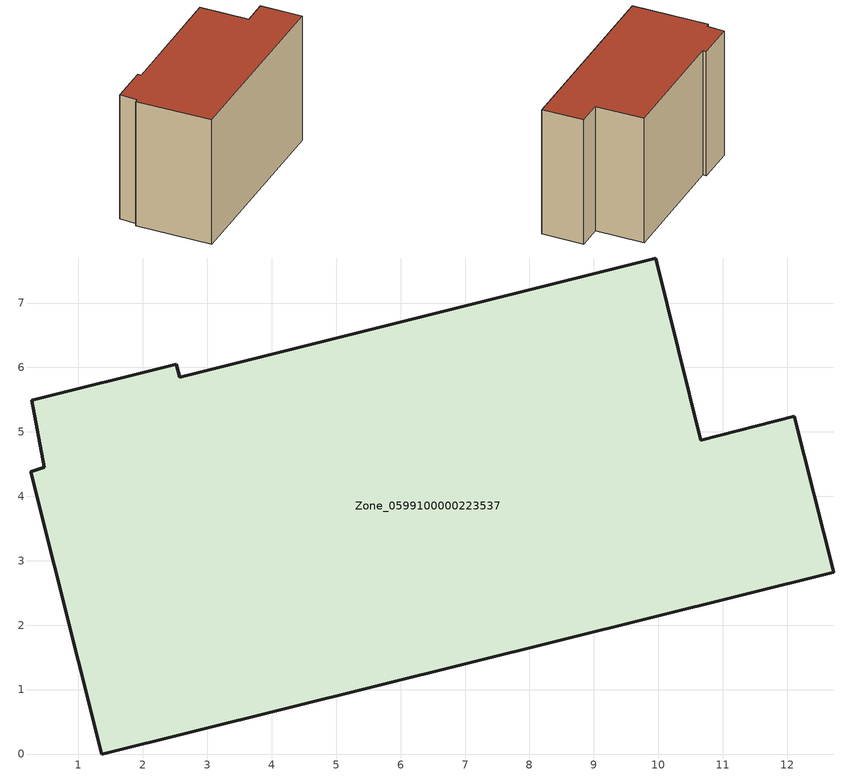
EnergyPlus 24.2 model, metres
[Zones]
Zone_0599100000223537
 floor ground (C_G): 0.26,4.38 0.47,4.45 0.27,5.49 2.52,6.05 2.57,5.85 9.96,7.7 10.66,4.87 12.11,5.24 12.72,2.82 1.36,0 z0
 wall outside (C_F): 1.36,0 12.72,2.82 12.11,5.24 10.66,4.87 9.96,7.7 2.57,5.85 2.52,6.05 0.27,5.49 0.47,4.45 0.26,4.38 1.36,0 z0:7.87
 roof outside (C_R): 0.47,4.45 0.26,4.38 1.36,0 12.72,2.82 12.11,5.24 10.66,4.87 9.96,7.7 2.57,5.85 2.52,6.05 0.27,5.49 z7.87
[BUILDING]
Pand.0599100000223537: North Axis=0; Terrain=City; Loads Convergence Tolerance Value=0.04; Temperature Convergence Tolerance Value=0.4; Solar Distribution=FullExterior; Maximum Number of Warmup Days=25; Minimum Number of Warmup Days=1
[Site:Location]
Rotterdam.The.Hague.AP_ZH_NLD Design_Conditions: Latitude=51.96; Longitude=4.45; Time Zone=1; Elevation=-4.5
[SITE:GROUNDTEMPERATURE:BUILDINGSURFACE]
18, 18, 18, 18, 18, 18, 18, 18, 18, 18, 18, 18
[MATERIAL] Thermal Absorptance=0.9; Solar Absorptance=0.7; Visible Absorptance=0.7
Name | Roughness | Thickness | Conductivity | Density | Specific Heat
G.TI.1975-1991 | MediumSmooth | 0.15 | 0.288461 | 540 | 1210
F.TI.1975-1991 | Rough | 0.3 | 0.230769 | 1920 | 840
R.TI.1975-1991 | MediumRough | 0.2 | 0.153846 | 1500 | 1000
[CONSTRUCTION]
C_G: G.TI.1975-1991
C_F: F.TI.1975-1991
C_R: R.TI.1975-1991
[ZONE]
Zone_0599100000223537: Type=1; Multiplier=1; Ceiling Height=Autocalculate; Volume=Autocalculate; Floor Area=autocalculate; Part of Total Floor Area=Yes
[ZONEINFILTRATION:DESIGNFLOWRATE]
Infil_Zone_0599100000223537: Zone or ZoneList or Space or SpaceList=Zone_0599100000223537; Schedule=AlwaysOn; Design Flow Rate Calculation Method=Flow/Area; Flow Rate per Floor Area=0.003; Constant Term Coefficient=1; Temperature Term Coefficient=0; Velocity Term Coefficient=0; Velocity Squared Term Coefficient=0
[HVACTEMPLATE:ZONE:IDEALLOADSAIRSYSTEM]
Zone_0599100000223537: Maximum Heating Supply Air Temperature=50; Minimum Cooling Supply Air Temperature=13; Maximum Heating Supply Air Humidity Ratio=0.0156; Minimum Cooling Supply Air Humidity Ratio=0.0077; Heating Limit=NoLimit; Cooling Limit=NoLimit; Dehumidification Control Type=ConstantSensibleHeatRatio; Cooling Sensible Heat Ratio=0.7; Dehumidification Setpoint=60; Humidification Control Type=None; Humidification Setpoint=30; Outdoor Air Method=None; Outdoor Air Flow Rate per Person=0.00944; Outdoor Air Flow Rate per Zone Floor Area=0; Outdoor Air Flow Rate per Zone=0; Demand Controlled Ventilation Type=None; Outdoor Air Economizer Type=NoEconomizer; Heat Recovery Type=None; Sensible Heat Recovery Effectiveness=0.7; Latent Heat Recovery Effectiveness=0.65
[ZONECONTROL:THERMOSTAT]
ThermostatControl_Zone_0599100000223537: Zone or ZoneList=Zone_0599100000223537; Control Type Schedule=DualSetpointControlType; Control 1=Thermostat_Zone_0599100000223537; Temperature Difference Between Cutout And Setpoint=0
[THERMOSTATSETPOINT:DUALSETPOINT]
Thermostat_Zone_0599100000223537: Heating Setpoint Temperature Schedule=HeatingSetpoint_Zone_0599100000223537; Cooling Setpoint Temperature Schedule=CoolingSetpoint_Zone_0599100000223537
[SCHEDULE:COMPACT]
HeatingSetpoint_Zone_0599100000223537: Through: 12/31, For: AllDays, Until: 24:00, 21
CoolingSetpoint_Zone_0599100000223537: Through: 12/31, For: AllDays, Until: 24:00, 24
DualSetpointControlType: Through: 12/31, For: AllDays, Until: 24:00, 4
AlwaysOn: Through: 12/31, For: AllDays, Until: 24:00, 1
